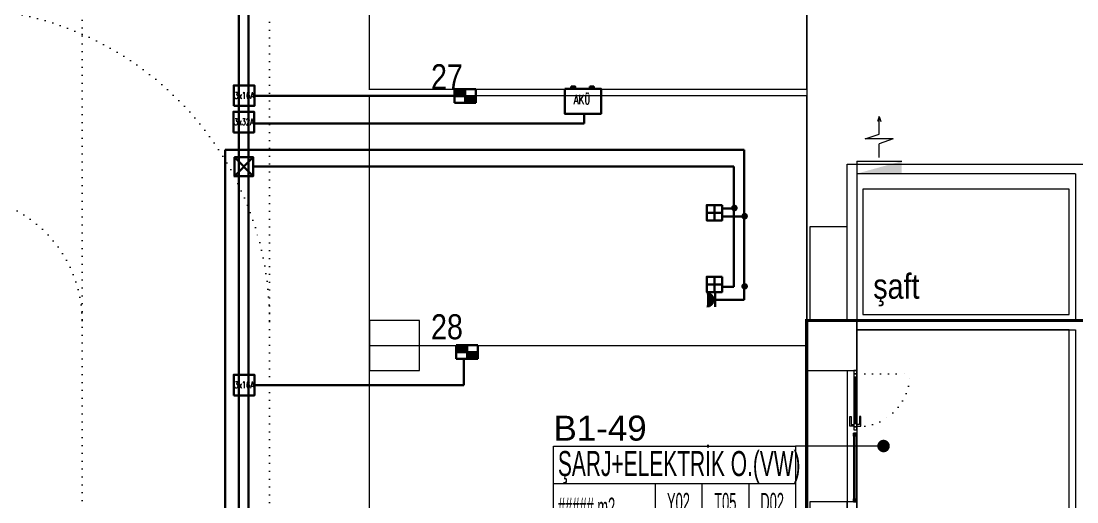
# Model space of a CAD drawing. Header units: metres. Extents: x -13194 to 152406, y -4219 to 19791.
# Drawn here: x 58558 to 60248, y 3790 to 4559 of the extents above; entities that cross this region are included whole.
import ezdxf
from ezdxf.enums import TextEntityAlignment as Align

# ---------------------------------------------------------------- set-up
doc = ezdxf.new("R2010")
doc.units = ezdxf.units.M
doc.header["$LTSCALE"] = 100
doc.header["$MEASUREMENT"] = 0
doc.linetypes.add('DOT2', pattern=[0.125, 0, -0.125])
doc.linetypes.add('HIDDEN', pattern=[0.375, 0.25, -0.125])
doc.layers.get('0').update_dxf_attribs({"color": 9, "lineweight": 9})
for name, color, linetype, lineweight in [('00', 9, 'Continuous', 9), ('01', 9, 'Continuous', 9), ('05', 9, 'Continuous', 9), ('06B', 9, 'Continuous', 9), ('06D', 9, 'Continuous', 9), ('10', 9, 'Continuous', 9), ('15', 9, 'Continuous', 9), ('20', 9, 'DOT2', 9), ('21', 9, 'Continuous', 9), ('21_mahal200', 9, 'Continuous', 9), ('30', 41, 'Continuous', 9), ('32-ekipman', 9, 'Continuous', 9), ('E-BUSBAR', 7, 'Continuous', 30), ('E-DUVARA MONTE PRİZ KUTUSU', 7, 'Continuous', 30), ('E-EKİPMAN PANOSU', 7, 'Continuous', 30), ('E-KABLO', 7, 'Continuous', 30), ('E-KOMBİNE ETANŞ PRİZ (2x1 FAZ+4x3 FAZ)', 7, 'Continuous', 30), ('E-LINYE', 7, 'Continuous', 30), ('E-UPS PRİZ', 7, 'Continuous', 30)]:
    doc.layers.add(name, color=color, linetype=linetype, lineweight=lineweight)
doc.styles.add('Arial', font='arial.ttf', dxfattribs={"height": 2.5})
doc.styles.add('E-YAZI', font='txttw.shx')
doc.styles.add('MuuM_TEXT-STANDART', font='ARIALN.TTF')
doc.dimstyles.new('MuuM_DIM200', dxfattribs={"dimscale": 20, "dimtxt": 2, "dimasz": 1, "dimexe": 1, "dimexo": 1, "dimgap": 1, "dimtad": 1, "dimdec": 1, "dimrnd": 0.5, "dimdsep": 46, "dimtxsty": 'MuuM_TEXT-STANDART', "dimblk": 'ARCHTICK', "dimcen": 0, "dimdle": 0.15, "dimclrd": 256, "dimclre": 256, "dimclrt": 256, "dimadec": 0, "dimazin": 0, "dimtfac": 5, "dimtdec": 1, "dimtix": 1, "dimtmove": 2, "dimatfit": 3, "dimldrblk": 'DOT', "dimfxl": 3, "dimfxlon": 1, "dimtolj": 1, "dimlwd": -1, "dimlwe": -1, "dimarcsym": 0})

# ---------------------------------------------------------------- blocks, each defined once
blk = doc.blocks.new('10_DUVARA MONTE PRİZ KUTUSU')
at = {"layer": 'E-DUVARA MONTE PRİZ KUTUSU', "color": 4}
for p, q in [((24.5, 0), (-24.5, 0)), ((0, 24.5), (0, -24.5))]:
    blk.add_line(p, q, dxfattribs=at)
blk.add_lwpolyline([(-24.5, -24.5), (24.5, -24.5), (24.5, 24.5), (-24.5, 24.5)], close=True, dxfattribs=at)
blk = doc.blocks.new('100_UPS PRİZ')
at = {"layer": 'E-UPS PRİZ', "color": 4}
for p, q in [((-1.22, 2.14), (1.28, 2.14)), ((0, 2.4), (0, 0))]:
    blk.add_line(p, q, dxfattribs=at)
at = {"layer": 'E-UPS PRİZ', "color": 4, "const_width": 1.2}
blk.add_lwpolyline([(-0.6, 3.58, 0.97398), (0.6, 3.58, 0.97398)], format="xyb", dxfattribs=at)
at = {"layer": 'E-UPS PRİZ', "color": 4}
blk.add_arc((0, 3.6), 1.2, 180.7551, 0.7551, dxfattribs=at)
blk = doc.blocks.new('BUSBAR ÇIKIŞ')
at = {"layer": 'E-BUSBAR'}
for p, q in [((-15, 30), (15, 0)), ((-15, 0), (15, 30))]:
    blk.add_line(p, q, dxfattribs=at)
at = {"layer": 'E-BUSBAR', "color": 5}
blk.add_line((-7.5, 30), (7.5, 30), dxfattribs=at)
blk.add_line((-7.5, 30), (7.5, 30), dxfattribs=at)
blk.add_lwpolyline([(-15, 0), (15, 0), (15, 30), (-15, 30)], close=True, dxfattribs=at)
blk = doc.blocks.new('E-3X16A BUSBAR CIKIS KUTUSU')
at = {"layer": 'E-BUSBAR', "color": 30}
blk.add_line((-83, 162), (82, 162), dxfattribs=at)
blk.add_line((-83, 162), (82, 162), dxfattribs=at)
at = {"layer": 'E-BUSBAR', "color": 6}
blk.add_lwpolyline([(-166, -168), (164, -168), (164, 162), (-166, 162)], close=True, dxfattribs=at)
at = {"layer": 'E-BUSBAR', "color": 6, "style": 'E-YAZI', "width": 0.7}
blk.add_text('3x16A', height=105, dxfattribs=at).set_placement((0, 0), align=Align.MIDDLE)
blk = doc.blocks.new('100_EKİPMAN PANOSU')
at = {"layer": 'E-EKİPMAN PANOSU', "color": 4}
for p, q in [((-3.07, 3.95), (3.07, 3.95)), ((-3.07, 0), (-3.07, 3.95)), ((0, 3.95), (0, 0)), ((3.07, 3.95), (3.07, 0)), ((-3.07, 1.97), (3.07, 1.97)), ((3.07, 0), (-3.07, 0))]:
    blk.add_line(p, q, dxfattribs=at)
for points in [[(0, 3.95), (3.07, 3.95), (0, 1.97), (3.07, 1.97)], [(-3.07, 1.97), (0, 1.97), (-3.07, 0), (0, 0)]]:
    blk.add_solid(points, dxfattribs=at)
blk = doc.blocks.new('E-3X32A BUSBAR CIKIS KUTUSU')
at = {"layer": 'E-BUSBAR', "color": 2}
blk.add_line((-83, 162), (82, 162), dxfattribs=at)
blk.add_line((-83, 162), (82, 162), dxfattribs=at)
blk.add_lwpolyline([(-166, -168), (164, -168), (164, 162), (-166, 162)], close=True, dxfattribs=at)
at = {"layer": 'E-BUSBAR', "color": 2, "style": 'E-YAZI', "width": 0.7}
blk.add_text('3x32A', height=105, dxfattribs=at).set_placement((0, 0), align=Align.MIDDLE)
blk = doc.blocks.new('E-AKU SARJ VE ENERJI UNITESI')
at = {"layer": 'E-KOMBİNE ETANŞ PRİZ (2x1 FAZ+4x3 FAZ)', "color": 2}
for points in [[(-290, 399), (290, 399), (290, 0), (-290, 0)], [(-186, 434), (-122, 434), (-122, 399), (-186, 399)], [(108, 434), (172, 434), (172, 399), (108, 399)]]:
    blk.add_lwpolyline(points, close=True, dxfattribs=at)
at = {"layer": 'E-KOMBİNE ETANŞ PRİZ (2x1 FAZ+4x3 FAZ)', "color": 2, "style": 'E-YAZI', "width": 0.7}
blk.add_text('AKÜ', height=147, dxfattribs=at).set_placement((-16, 243), align=Align.MIDDLE)
blk = doc.blocks.new('p-kolon_80x80')
blk.add_lwpolyline([(-40, -40), (40, -40), (40, 40), (-40, 40)], close=True)
blk = doc.blocks.new('1.bod.mimari.elk')
at = {"layer": '01'}
for p in [(3000, -4590), (3700, -4590)]:
    blk.add_blockref('p-kolon_80x80', p, dxfattribs=at)
blk = doc.blocks.new('p-b1 tavan lejant')
at = {"layer": '30'}
for points in [[(58960, -24185), (57640, -24185), (57640, -18610), (59725, -18610), (59725, -20120), (59660, -20120), (59660, -21000), (59725, -21000), (59725, -21720), (59660, -21720), (59660, -23320), (58960, -23320)], [(60080, -21720), (60080, -20935), (59740, -20935), (59740, -21720)]]:
    blk.add_lwpolyline(points, close=True, dxfattribs=at)
blk = doc.blocks.new('p-işyeri')
at = {"color": 0, "const_width": 2}
blk.add_lwpolyline([(200, 0), (200, 700), (-200, 700), (-200, 0)], close=True, dxfattribs=at)
blk = doc.blocks.new('prf-10x10')
blk.add_lwpolyline([(-5, -5), (5, -5), (5, 5), (-5, 5)], close=True)
at = {"color": 255}
blk.add_solid([(-5, -5), (5, -5), (-5, 5), (5, 5)], dxfattribs=at)
at = {"layer": '10'}
blk.add_point((0, 0), dxfattribs=at)
blk = doc.blocks.new('*U700')
at = {"layer": '06D'}
blk.add_lwpolyline([(-2.5, 110), (2.5, 110), (2.5, 0), (-2.5, 0)], close=True, dxfattribs=at)
at = {"layer": '15'}
blk.add_lwpolyline([(0, 105), (0, 5)], dxfattribs=at)
at = {"layer": '10', "xscale": 0.5, "yscale": 0.5, "rotation": 90}
for p in [(0, 107.5), (0, 2.5)]:
    blk.add_blockref('prf-10x10', p, dxfattribs=at)
blk = doc.blocks.new('p-al-01')
at = {"layer": '06B'}
for points in [[(27, 4.3), (27, 10.6), (42, 10.6), (42, 8.7), (29.3, 8.7), (29.3, 8.7), (29.3, 4.3), (27, 4.3)], [(27, -0.7), (27, -6.9), (42, -6.9), (42, -5), (29.3, -5), (29.3, -5), (29.3, -0.7), (27, -0.7)]]:
    blk.add_lwpolyline(points, dxfattribs=at)
at = {"layer": '06D'}
for p, q in [((115.7, 4.3), (28.8, 4.3)), ((28.8, -0.7), (115.7, -0.7))]:
    blk.add_line(p, q, dxfattribs=at)
at = {"layer": '10'}
for points in [[(25.7, -0.7), (25.7, 4.3), (20.7, 4.3), (20.7, -0.7)], [(30.7, -0.7), (30.7, 4.3), (25.7, 4.3), (25.7, -0.7)], [(110.7, -0.7), (110.7, 4.3), (105.7, 4.3), (105.7, -0.7)], [(115.7, -0.7), (115.7, 4.3), (110.7, 4.3), (110.7, -0.7)]]:
    blk.add_lwpolyline(points, close=True, dxfattribs=at)
at = {"layer": '15'}
blk.add_lwpolyline([(105.7, 1.8), (30.7, 1.8)], dxfattribs=at)
at = {"layer": '20'}
blk.add_lwpolyline([(110.7, -0.7), (110.7, -85.7)], dxfattribs=at)
blk.add_arc((110.7, -0.7), 85, 180, 270, dxfattribs=at)
blk = doc.blocks.new('YD-72-20')
at = {"linetype": 'Continuous'}
for p, q in [((0, 0.714), (-0.028, 0.634)), ((0, 0.714), (0.028, 0.634)), ((0, 0.434), (0, 0.714)), ((-0.225, 0.355), (0.225, 0.355)), ((-0.225, 0.355), (0, 0.276)), ((0.225, 0.355), (0, 0.434)), ((0, 0.058), (0, 0.276)), ((0.36, 0), (-0.36, 0)), ((0.36, 0), (0.36, -0.2))]:
    blk.add_line(p, q, dxfattribs=at)
blk.add_solid([(0.36, -0.2), (-0.36, 0), (-0.36, -0.2)])
blk = doc.blocks.new('b1 yan.dol')
at = {"xscale": -100, "yscale": 100, "zscale": 100}
blk.add_blockref('YD-72-20', (59776, -15176.4), dxfattribs=at)
blk = doc.blocks.new('p-birim')
blk.add_lwpolyline([(0, 0), (1, 0), (1, 1), (0, 1)], close=True)
blk = doc.blocks.new('0_roomno2')
blk.add_lwpolyline([(19.375, -10.5), (0, -10.5), (0, 0), (19.375, 0)], close=True)
for points in [[(0, -3), (19.375, -3)], [(8.125, -3), (8.125, -10.5)], [(11.875, -3), (11.875, -10.5)], [(15.625, -3), (15.625, -10.5)], [(0, -6.75), (8.125, -6.75)]]:
    blk.add_lwpolyline(points)
at = {"style": 'MuuM_TEXT-STANDART', "width": 0.6}
blk.add_text('H:', height=1.5, dxfattribs=at).set_placement((0.35, -8.608), align=Align.MIDDLE_LEFT)
at = {"style": 'Arial'}
blk.add_attdef('ODANO', (0, 1.17), '', height=2, dxfattribs=at)
blk.add_attdef('MEKANADI', text='', height=2, dxfattribs=at).set_placement((0.35, -3), align=Align.BOTTOM_LEFT)
at = {"style": 'MuuM_TEXT-STANDART', "width": 0.6}
for tag, p in [('M2', (0.35, -4.875)), ('TEMIZTAVANYUKSEKLIGI', (1.8, -8.608))]:
    blk.add_attdef(tag, text='', height=1.5, dxfattribs=at).set_placement(p, align=Align.MIDDLE_LEFT)
for tag, p in [('YER01', (10, -4.5)), ('TAVAN01', (13.75, -4.5)), ('DUVAR01', (17.5, -4.5)), ('YER02', (10, -6.75)), ('TAVAN02', (13.75, -6.75)), ('DUVAR02', (17.5, -6.75)), ('YER03', (10, -9)), ('TAVAN03', (13.75, -9)), ('DUVAR03', (17.5, -9))]:
    blk.add_attdef(tag, text='', height=1.5, dxfattribs=at).set_placement(p, align=Align.MIDDLE_CENTER)
blk = doc.blocks.new('_ArchTick')
at = {"color": 0, "linetype": 'ByBlock', "const_width": 0.15}
blk.add_lwpolyline([(-0.5, -0.5), (0.5, 0.5)], dxfattribs=at)
blk = doc.blocks.new('_Dot')
at = {"color": 0, "linetype": 'ByBlock', "lineweight": -2}
blk.add_line((-0.5, 0), (-1, 0), dxfattribs=at)
at = {"color": 0, "linetype": 'ByBlock', "const_width": 0.5}
blk.add_lwpolyline([(-0.25, 0, 1), (0.25, 0, 1)], format="xyb", close=True, dxfattribs=at)
blk = doc.blocks.new('1.bod.mimari1.elk')
at = {"layer": '00'}
for points in [[(3725, -4550), (3725, -4300), (4440, -4300)], [(4090, -4315), (4090, -4550), (3740, -4550), (3740, -4565), (4090, -4565), (4090, -4970), (4090, -4970), (4090, -4970), (4090, -4985), (4090, -4985), (4090, -4985), (4090, -5350)], [(4090, -4315), (3740, -4315), (3740, -4550)]]:
    blk.add_lwpolyline(points, dxfattribs=at)
blk.add_lwpolyline([(3725, -5140), (3740, -5140), (3740, -4840), (3725, -4840)], close=True, dxfattribs=at)
at = {"layer": '06D', "linetype": 'DOT2'}
for points in [[(2500, -1650), (2500, -7740, 0.4142136), (3100, -8340), (12425, -8340)], [(2800, -1678.64), (2800, -7740, 0.4142136), (3100, -8040), (11395.6, -8040)]]:
    blk.add_lwpolyline(points, format="xyb", dxfattribs=at)
at = {"layer": '06D'}
blk.add_lwpolyline([(3750, -4540), (4080, -4540), (4080, -4340), (3750, -4340)], close=True, dxfattribs=at)
at = {"layer": '06D', "linetype": 'DOT2'}
for radius in [500, 200]:
    blk.add_arc((2300, -4550), radius, 0, 90, dxfattribs=at)
at = {"layer": '20', "ltscale": 2, "const_width": 5}
blk.add_lwpolyline([(4440, -7830), (3660, -7830), (3660, -4550), (4440, -4550)], close=True, dxfattribs=at)
blk.add_blockref('p-b1 tavan lejant', (-56000, 16370))
at = {"rotation": 90.00000000000001}
blk.add_blockref('p-al-01', (3739.6, -4745.67), dxfattribs=at)
at = {"xscale": -1, "rotation": 180}
blk.add_blockref('*U700', (3737.5, -4730), dxfattribs=at)
at = {"layer": '05', "xscale": 60.00000000000003, "yscale": 150}
for p in [(3665, -4550), (3665, -4990)]:
    blk.add_blockref('p-birim', p, dxfattribs=at)
at = {"layer": '06D', "color": 89, "linetype": 'HIDDEN', "true_color": 0x2e4d23, "rotation": 90}
for p in [(3660, -3980), (3660, -4390), (3660, -4790)]:
    blk.add_blockref('p-işyeri', p, dxfattribs=at)
at = {"layer": '21_mahal200'}
ref = blk.add_blockref('0_roomno2', (3254.7, -4750.67), dxfattribs=dict(at, xscale=20, yscale=20, zscale=20))
ref.add_attrib('ODANO', 'B1-49', (3254.7, -4742.03), dxfattribs={"layer": '0', "height": 40, "style": 'Arial'})
ref.add_attrib('MEKANADI', 'ŞARJ+ELEKTRİK O.(VW)', dxfattribs={"layer": '0', "height": 40, "style": 'Arial', "width": 0.6}).set_placement((3261.7, -4810.67), align=Align.BOTTOM_LEFT)
ref.add_attrib('M2', '##### m2', dxfattribs={"layer": '0', "height": 30, "style": 'MuuM_TEXT-STANDART', "width": 0.6}).set_placement((3261.7, -4848.17), align=Align.MIDDLE_LEFT)
ref.add_attrib('TEMIZTAVANYUKSEKLIGI', '2.40 M', dxfattribs={"layer": '0', "height": 30, "style": 'MuuM_TEXT-STANDART', "width": 0.6}).set_placement((3290.7, -4922.83), align=Align.MIDDLE_LEFT)
ref.add_attrib('YER01', 'Y02', dxfattribs={"layer": '0', "height": 30, "style": 'MuuM_TEXT-STANDART', "width": 0.6}).set_placement((3454.7, -4840.67), align=Align.MIDDLE_CENTER)
ref.add_attrib('TAVAN01', 'T05', dxfattribs={"layer": '0', "height": 30, "style": 'MuuM_TEXT-STANDART', "width": 0.6}).set_placement((3529.7, -4840.67), align=Align.MIDDLE_CENTER)
ref.add_attrib('DUVAR01', 'D02', dxfattribs={"layer": '0', "height": 30, "style": 'MuuM_TEXT-STANDART', "width": 0.6}).set_placement((3604.7, -4840.67), align=Align.MIDDLE_CENTER)
ref.add_attrib('TAVAN02', 'T09', dxfattribs={"layer": '0', "height": 30, "style": 'MuuM_TEXT-STANDART', "width": 0.6}).set_placement((3529.7, -4885.67), align=Align.MIDDLE_CENTER)
ref.add_attrib('DUVAR02', 'D07', dxfattribs={"layer": '0', "height": 30, "style": 'MuuM_TEXT-STANDART', "width": 0.6}).set_placement((3604.7, -4885.67), align=Align.MIDDLE_CENTER)
at = {"layer": '32-ekipman'}
blk.add_blockref('b1 yan.dol', (-56000, 10881.42), dxfattribs=at)
at = {"layer": '21', "style": 'MuuM_TEXT-STANDART'}
for s, p in [('27', (3058.62, -4191.88)), ('28', (3058.62, -4591.88))]:
    blk.add_text(s, height=40, dxfattribs=at).set_placement(p, align=Align.BOTTOM_LEFT)
blk.add_text('şaft ', height=40, dxfattribs=at).set_placement((3766.55, -4515))
at = {"layer": '21_mahal200'}
blk.add_leader([(3782.97, -4750.67), (3642.2, -4750.67)], dimstyle='MuuM_DIM200', override={"dimasz": 1, "dimfxl": 10}, dxfattribs=at)

msp = doc.modelspace()

# ---------------------------------------------------------------- linework, layer by layer
at = {"layer": 'E-BUSBAR', "color": 3}
for p, q in [((58906.4, 6405.5), (58906.4, 3221.6)), ((58906.4, 6405.5), (58906.4, 3151.6)), ((58921.4, 6405.5), (58921.4, 3221.6)), ((58921.4, 6405.5), (58921.4, 3151.6))]:
    msp.add_line(p, q, dxfattribs=at)
at = {"layer": 'E-KABLO', "color": 6}
for p, q in [((58931.2, 4439.8), (59257.2, 4439.8)), ((59266.2, 3976.8), (59266.2, 4018.6)), ((58931.2, 3976.8), (59266.2, 3976.8))]:
    msp.add_line(p, q, dxfattribs=at)
at = {"layer": 'E-KABLO', "color": 5}
for p, q in [((58929.3, 4326.3), (59698.6, 4326.7)), ((59698.6, 4326.7), (59698.6, 4134.1)), ((59679.6, 4259.4), (59699.4, 4259.4)), ((59680.4, 4134.1), (59698.6, 4134.1))]:
    msp.add_line(p, q, dxfattribs=at)
at = {"layer": 'E-KABLO', "color": 5, "const_width": 5.25}
msp.add_lwpolyline([(59702.1, 4260.1, -1), (59696.8, 4260.1, -1)], format="xyb", close=True, dxfattribs=at)
at = {"layer": 'E-KABLO', "color": 4, "const_width": 5.25}
for points in [[(59718.4, 4247, -1), (59713.2, 4247, -1)], [(59718.4, 4134.8, -1), (59713.2, 4134.8, -1)]]:
    msp.add_lwpolyline(points, format="xyb", close=True, dxfattribs=at)
at = {"layer": 'E-KOMBİNE ETANŞ PRİZ (2x1 FAZ+4x3 FAZ)', "color": 2}
for p in [(58930.2, 4395.3), (59459.2, 4410.3)]:
    msp.add_line(p, (59459.2, 4395.3), dxfattribs=at)
at = {"layer": 'E-LINYE', "color": 4}
for p, q in [((58884.5, 3162.7), (58884.5, 4353.1)), ((58884.5, 4353.1), (59715, 4353.1)), ((59715, 4353.1), (59715, 4113.1)), ((59680.4, 4246.3), (59715, 4246.3)), ((59679.5, 4113.1), (59715, 4113.1))]:
    msp.add_line(p, q, dxfattribs=at)

# ---------------------------------------------------------------- block references
at = {"layer": '06D'}
for name in ['1.bod.mimari.elk', '1.bod.mimari1.elk']:
    msp.add_blockref(name, (56155.2, 8630), dxfattribs=at)
at = {"layer": 'E-BUSBAR', "color": 4, "xscale": 0.1, "yscale": 0.1, "zscale": 0.1}
for name, p in [('E-3X16A BUSBAR CIKIS KUTUSU', (58914.7, 4440.1)), ('E-3X32A BUSBAR CIKIS KUTUSU', (58914.2, 4397.9)), ('E-3X16A BUSBAR CIKIS KUTUSU', (58914.7, 3977.1))]:
    msp.add_blockref(name, p, dxfattribs=at)
at = {"layer": 'E-DUVARA MONTE PRİZ KUTUSU', "color": 3, "xscale": 0.5, "yscale": 0.5, "zscale": 0.5, "rotation": 180}
for p in [(59667.4, 4252.5), (59667.4, 4137.8)]:
    msp.add_blockref('10_DUVARA MONTE PRİZ KUTUSU', p, dxfattribs=at)
at = {"layer": 'E-EKİPMAN PANOSU', "xscale": -5.600000000000001, "yscale": 5.600000000000001, "zscale": 5.600000000000001}
for p in [(59268.4, 4428.1), (59271.4, 4018.6)]:
    msp.add_blockref('100_EKİPMAN PANOSU', p, dxfattribs=at)
at = {"layer": 'E-KABLO', "color": 6}
msp.add_blockref('BUSBAR ÇIKIŞ', (58914.3, 4311.3), dxfattribs=at)
at = {"layer": 'E-KOMBİNE ETANŞ PRİZ (2x1 FAZ+4x3 FAZ)', "color": 4, "xscale": 0.1, "yscale": 0.1, "zscale": 0.1}
msp.add_blockref('E-AKU SARJ VE ENERJI UNITESI', (59457, 4411), dxfattribs=at)
at = {"layer": 'E-UPS PRİZ', "xscale": -9, "yscale": 9, "zscale": 9, "rotation": 90}
msp.add_blockref('100_UPS PRİZ', (59687.7, 4113.3), dxfattribs=at)

doc.saveas('drawing.dxf')
